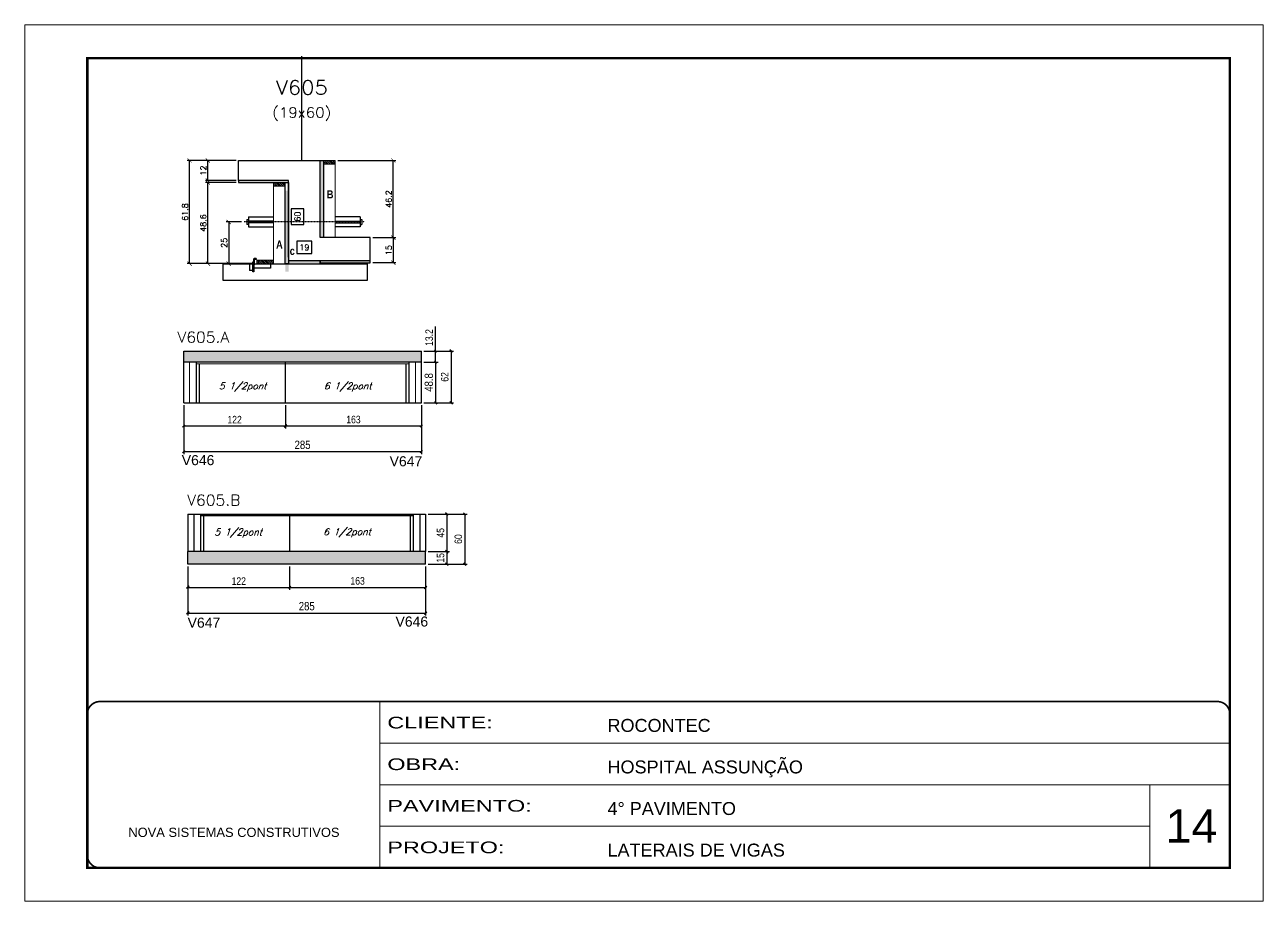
# Model space of a CAD drawing. Extents: x -20960 to -5926, y -2106 to 21915.
# Drawn here: x -10608 to -9123, y 17420 to 18470 of the extents above; entities that cross this region are included whole.
import ezdxf
from ezdxf.enums import TextEntityAlignment as Align

# ---------------------------------------------------------------- set-up
doc = ezdxf.new("R2010")
doc.units = 0
for name, pattern in [('CONTINUO', [0]), ('DASHED', [0.75, 0.5, -0.25]), ('HIDDEN', [0.375, 0.25, -0.125])]:
    doc.linetypes.add(name, pattern=pattern)
for name, color, linetype in [('5', 5, 'Continuous'), ('barrote', 251, 'Continuous'), ('COTA', 241, 'Continuous'), ('Cota Seção (2x)', 4, 'Continuous'), ('detalhes', 4, 'Continuous'), ('Painéis', 200, 'Continuous'), ('presilha', 1, 'Continuous'), ('SARR_2.2x7', 40, 'Continuous'), ('SARR_3.5x7', 81, 'Continuous'), ('TENSOR', 3, 'Continuous'), ('texto', 7, 'Continuous'), ('Texto de Titulo', 7, 'Continuous'), ('Texto Qtd Sarr', 242, 'Continuous')]:
    doc.layers.add(name, color=color, linetype=linetype)
for name, color, linetype, lineweight in [('CARIMBO', 255, 'Continuous', 9), ('CONCRETO', 251, 'Continuous', 25), ('Folhas', 255, 'Continuous', 9), ('Hachura', 251, 'Continuous', 9), ('Madeira', 126, 'Continuous', 18), ('Sarr 2.2x7', 40, 'Continuous', 9), ('SARRAFO DE PRESSAO', 251, 'DASHED', 9), ('Texto Seção', 7, 'Continuous', 15)]:
    doc.layers.add(name, color=color, linetype=linetype, lineweight=lineweight)
doc.styles.add('ARIAL', font='arial.ttf')
doc.styles.add('COTA TECNICA', font='techl___.ttf', dxfattribs={"height": 10})
doc.styles.add('COTA TECNICA-50', font='techl___.ttf', dxfattribs={"height": 9})
doc.styles.add('REGUA-120', font='ROMANS.shx', dxfattribs={"height": 15})
doc.styles.add('Romans', font='romans.shx')
doc.styles.get("Standard").update_dxf_attribs({"font": 'arial.ttf'})
doc.styles.add('TECNICA', font='techb___.ttf', dxfattribs={"height": 10})
doc.styles.add('Tecnologia', font='')
doc.styles.get('Tecnologia').set_extended_font_data('Forgotten Futurist')
doc.dimstyles.new('COTA PAINEL-50', dxfattribs={"dimtxt": 9, "dimasz": 3, "dimexe": 3, "dimexo": 3, "dimgap": 3, "dimtad": 1, "dimdec": 1, "dimzin": 12, "dimdsep": 46, "dimtxsty": 'COTA TECNICA-50', "dimblk1": 'OBLIQUE', "dimblk2": 'OBLIQUE', "dimsah": 1, "dimcen": 0.9, "dimclrd": 4, "dimclre": 4, "dimclrt": 240, "dimadec": 1, "dimazin": 3, "dimtfac": 1, "dimtdec": 1, "dimtmove": 0, "dimatfit": 3, "dimfxl": 1, "dimtolj": 1, "dimtzin": 12, "dimarcsym": 0})
doc.dimstyles.new('Cota Seção (2x)', dxfattribs={"dimtxt": 7, "dimasz": 5, "dimexe": 3, "dimexo": 3, "dimgap": 2, "dimtad": 3, "dimdec": 1, "dimlfac": 0.5, "dimzin": 12, "dimdsep": 46, "dimtxsty": 'Romans', "dimblk": 'ARCHTICK', "dimcen": 0, "dimclrd": 4, "dimclre": 4, "dimclrt": 1, "dimadec": 1, "dimazin": 3, "dimtfac": 1, "dimtdec": 1, "dimtmove": 0, "dimatfit": 3, "dimldrblk": 'OBLIQUE', "dimfxl": 1, "dimtolj": 1, "dimtzin": 12, "dimarcsym": 0})
doc.dimstyles.new('Cota Seção interna', dxfattribs={"dimtxt": 7, "dimasz": 6, "dimexe": 0.18, "dimexo": 2, "dimgap": -4, "dimtad": 3, "dimdec": 1, "dimlfac": 0.5, "dimzin": 12, "dimdsep": 46, "dimtxsty": 'Romans', "dimblk": 'ARCHTICK', "dimcen": 0.09, "dimse1": 1, "dimse2": 1, "dimsd1": 1, "dimsd2": 1, "dimclrd": 180, "dimclre": 5, "dimclrt": 1, "dimadec": 0, "dimazin": 3, "dimtfac": 1, "dimtdec": 1, "dimtofl": 0, "dimtmove": 0, "dimatfit": 3, "dimldrblk": 'ARCHTICK', "dimfxl": 1, "dimtolj": 1, "dimtzin": 0, "dimarcsym": 0})
doc.dimstyles.new('PAINEL', dxfattribs={"dimtxt": 10, "dimasz": 3, "dimexe": 3, "dimexo": 3, "dimgap": 3, "dimtad": 1, "dimdec": 1, "dimzin": 12, "dimdsep": 46, "dimtxsty": 'COTA TECNICA', "dimblk1": 'OBLIQUE', "dimblk2": 'OBLIQUE', "dimsah": 1, "dimcen": 0.9, "dimclrd": 4, "dimclre": 4, "dimclrt": 240, "dimadec": 1, "dimazin": 3, "dimtfac": 1, "dimtdec": 1, "dimtmove": 0, "dimatfit": 3, "dimfxl": 1, "dimtolj": 1, "dimtzin": 12, "dimarcsym": 0})
pattern_1 = [(50, (27, -1148.575), (5.4655401, -0.4781726), [0.5715, -6.2865]), (355, (27, -1148.575), (-1.0573026, 5.7317054), [0.4572, -5.0292175]), (100.451445, (27.4555, -1148.615), (4.4082374, 5.2535326), [0.4857003, -5.3427073]), (46.1842, (27, -1147.051), (8.1323712, -1.2612698), [0.85725, -9.42975]), (96.635558, (27.678, -1147.156), (7.122124, 7.4227837), [0.7285507, -8.0140682]), (351.18415, (27, -1147.051), (7.122124, 7.4227837), [0.685799, -7.543792]), (21, (27.762, -1147.432), (4.5484317, -3.0679559), [0.5715, -6.2865]), (326, (27.762, -1147.432), (1.8540609, 5.525639), [0.4572, -5.0292]), (71.451445, (28.141, -1147.688), (6.4024926, 2.4576831), [0.4857003, -5.3426981]), (37.5, (27, -1148.5751), (0.0926581, 2.53665117), [0, -4.96824, 0, -5.1054, 0, -5.04825]), (7.5, (27, -1148.575), (2.00458988, 3.00541724), [0, -2.91084, 0, -4.85394, 0, -1.92405]), (327.5, (25.3007, -1148.5751), (4.06771786, -0.17186232), [0, -1.905, 0, -5.9436, 0, -7.8867]), (317.5, (24.5387, -1148.575), (4.44387544, 0.76279473), [0, -2.4765, 0, -3.94716, 0, -5.6007])]

# ---------------------------------------------------------------- blocks, each defined once
blk = doc.blocks.new('9999999999')
at = {"color": 30, "linetype": 'CONTINUO'}
for p, q in [((98564.6, 34230.2), (98564.6, 34429.4)), ((98564.6, 34379.6), (99584, 34379.6)), ((98564.6, 34329.8), (99488, 34329.8)), ((99584, 34329.8), (99488, 34329.8)), ((99488, 34329.8), (99488, 34230.2)), ((98564.6, 34280), (99488, 34280))]:
    blk.add_line(p, q, dxfattribs=at)
at = {"color": 30, "linetype": 'CONTINUO', "const_width": 2}
blk.add_lwpolyline([(99584, 34230.2), (99584, 34414.4, 0.414214), (99569, 34429.4), (98229, 34429.4, 0.414214), (98214, 34414.4), (98214, 34245.2, 0.414214), (98229, 34230.2), (99584, 34230.2)], format="xyb", dxfattribs=at)
at = {"layer": 'Folhas'}
blk.add_lwpolyline([(98139, 34190.2), (99624, 34190.2), (99624, 35240.2), (98139, 35240.2)], close=True, dxfattribs=at)
at = {"layer": 'Folhas', "color": 30, "const_width": 3}
blk.add_lwpolyline([(98214, 34230.2), (99584, 34230.2), (99584, 35200.2), (98214, 35200.2)], close=True, dxfattribs=at)
at = {"color": 7, "linetype": 'Continuous', "ltscale": 5, "style": 'ARIAL'}
for s, height, p in [('ROCONTEC', 15.48, (98837.7, 34393.1)), ('HOSPITAL ASSUNÇÃO', 15.483, (98837.7, 34343.3)), ('4° PAVIMENTO', 15.483, (98837.7, 34293.5)), ('NOVA SISTEMAS CONSTRUTIVOS', 11.059, (98263.2, 34267.2)), ('LATERAIS DE VIGAS', 15.483, (98837.7, 34243.7))]:
    blk.add_text(s, height=height, dxfattribs=at).set_placement(p)
at = {"layer": 'Folhas', "color": 7, "style": 'Tecnologia', "width": 1.5}
for s, p in [('CLIENTE:', (98573.7, 34397.2)), ('OBRA:', (98573.7, 34347.3)), ('PAVIMENTO:', (98573.7, 34297.5)), ('PROJETO:', (98573.7, 34247.7))]:
    blk.add_text(s, height=14, dxfattribs=at).set_placement(p)
blk = doc.blocks.new('_Oblique')
at = {"color": 0, "linetype": 'ByBlock', "lineweight": -2}
blk.add_line((-0.5, -0.5), (0.5, 0.5), dxfattribs=at)
blk = doc.blocks.new('*D287')
at = {"layer": 'COTA', "color": 4, "lineweight": -2, "ltscale": 25, "transparency": 16777216}
for p, q in [((-10417.9, 18013.8), (-10417.9, 17955.3)), ((-10132.9, 18013.8), (-10132.9, 17955.3)), ((-10417.9, 17958.3), (-10132.9, 17958.3))]:
    blk.add_line(p, q, dxfattribs=at)
at = {"layer": 'Defpoints', "color": 0, "ltscale": 25, "transparency": 16777216}
for p in [(-10417.9, 18016.8), (-10132.9, 18016.8), (-10132.9, 17958.3)]:
    blk.add_point(p, dxfattribs=at)
at = {"layer": 'COTA', "color": 4, "lineweight": -2, "ltscale": 25, "transparency": 16777216, "xscale": 3, "yscale": 3, "zscale": 3, "rotation": 180}
blk.add_blockref('_Oblique', (-10417.9, 17958.3), dxfattribs=at)
at = {"layer": 'COTA', "color": 4, "lineweight": -2, "ltscale": 25, "transparency": 16777216, "xscale": 3, "yscale": 3, "zscale": 3}
blk.add_blockref('_Oblique', (-10132.9, 17958.3), dxfattribs=at)
at = {"layer": 'COTA', "color": 240, "ltscale": 25, "transparency": 16777216, "insert": (-10275.4, 17966.4), "char_height": 10, "attachment_point": 5, "style": 'COTA TECNICA'}
blk.add_mtext('\\A1;285', dxfattribs=at)
blk = doc.blocks.new('*D325')
at = {"layer": 'COTA', "color": 4, "lineweight": -2, "ltscale": 25, "transparency": 16777216}
for p, q in [((-10129.9, 18065.6), (-10112.9, 18065.6)), ((-10115.9, 18065.6), (-10115.9, 18016.8)), ((-10129.9, 18016.8), (-10112.9, 18016.8))]:
    blk.add_line(p, q, dxfattribs=at)
at = {"layer": 'Defpoints', "color": 0, "ltscale": 25, "transparency": 16777216}
for p in [(-10132.9, 18065.6), (-10132.9, 18016.8), (-10115.9, 18016.8)]:
    blk.add_point(p, dxfattribs=at)
at = {"layer": 'COTA', "color": 4, "lineweight": -2, "ltscale": 25, "transparency": 16777216, "xscale": 3, "yscale": 3, "zscale": 3}
for p, rotation in [((-10115.9, 18065.6), 90), ((-10115.9, 18016.8), 270)]:
    blk.add_blockref('_Oblique', p, dxfattribs=dict(at, rotation=rotation))
at = {"layer": 'COTA', "color": 240, "ltscale": 25, "transparency": 16777216, "insert": (-10124, 18041.2), "char_height": 10, "attachment_point": 5, "rotation": 90, "style": 'COTA TECNICA'}
blk.add_mtext('\\A1;48.8', dxfattribs=at)
blk = doc.blocks.new('_ArchTick')
at = {"color": 0, "linetype": 'ByBlock', "const_width": 0.15}
blk.add_lwpolyline([(-0.5, -0.5), (0.5, 0.5)], dxfattribs=at)
blk = doc.blocks.new('*D288')
at = {"layer": 'COTA', "color": 4, "lineweight": -2, "transparency": 16777216}
for p, q in [((-10355.2, 18280.7), (-10391.9, 18280.7)), ((-10388.9, 18183.5), (-10388.9, 18280.7)), ((-10337.6, 18183.5), (-10391.9, 18183.5))]:
    blk.add_line(p, q, dxfattribs=at)
at = {"layer": 'Defpoints', "color": 0, "transparency": 16777216}
for p in [(-10388.9, 18280.7), (-10352.2, 18280.7), (-10334.6, 18183.5)]:
    blk.add_point(p, dxfattribs=at)
at = {"layer": 'COTA', "color": 4, "lineweight": -2, "transparency": 16777216, "xscale": 5, "yscale": 5, "zscale": 5}
for p, rotation in [((-10388.9, 18280.7), 90), ((-10388.9, 18183.5), 270)]:
    blk.add_blockref('_ArchTick', p, dxfattribs=dict(at, rotation=rotation))
at = {"layer": 'COTA', "color": 1, "transparency": 16777216, "insert": (-10394.4, 18232.1), "char_height": 7, "attachment_point": 5, "rotation": 90, "style": 'Romans'}
blk.add_mtext('\\A1;48.6', dxfattribs=at)
blk = doc.blocks.new('*D289')
at = {"layer": 'COTA', "color": 4, "lineweight": -2, "transparency": 16777216}
for p, q in [((-10355.2, 18307.1), (-10391.9, 18307.1)), ((-10388.9, 18283.1), (-10388.9, 18307.1)), ((-10355.2, 18283.1), (-10391.9, 18283.1))]:
    blk.add_line(p, q, dxfattribs=at)
at = {"layer": 'Defpoints', "color": 0, "transparency": 16777216}
for p in [(-10388.9, 18307.1), (-10352.2, 18307.1), (-10352.2, 18283.1)]:
    blk.add_point(p, dxfattribs=at)
at = {"layer": 'COTA', "color": 4, "lineweight": -2, "transparency": 16777216, "xscale": 5, "yscale": 5, "zscale": 5}
for p, rotation in [((-10388.9, 18307.1), 90), ((-10388.9, 18283.1), 270)]:
    blk.add_blockref('_ArchTick', p, dxfattribs=dict(at, rotation=rotation))
at = {"layer": 'COTA', "color": 1, "transparency": 16777216, "insert": (-10394.4, 18295.1), "char_height": 7, "attachment_point": 5, "rotation": 90, "style": 'Romans'}
blk.add_mtext('\\A1;12', dxfattribs=at)
blk = doc.blocks.new('*D290')
at = {"layer": 'Cota Seção (2x)', "color": 180, "lineweight": -2, "transparency": 16777216}
for p, q in [((-10273.9, 18249.3), (-10288.9, 18249.3)), ((-10288.9, 18249.3), (-10288.9, 18230.3)), ((-10273.9, 18230.3), (-10273.9, 18249.3)), ((-10288.9, 18230.3), (-10273.9, 18230.3))]:
    blk.add_line(p, q, dxfattribs=at)
at = {"layer": 'Defpoints', "color": 0, "transparency": 16777216}
for p in [(-10292.2, 18307.1), (-10269.9, 18307.1), (-10292.2, 18187.1)]:
    blk.add_point(p, dxfattribs=at)
at = {"layer": 'Cota Seção (2x)', "color": 1, "transparency": 16777216, "insert": (-10281.4, 18239.8), "char_height": 7, "attachment_point": 5, "rotation": 90, "style": 'Romans'}
blk.add_mtext('\\A1;60', dxfattribs=at)
blk = doc.blocks.new('PRESILHA METÁLICA 1')
at = {"layer": 'presilha'}
for p, q in [((0, 13), (6, 13)), ((0, 13), (0, 0)), ((6, 0), (0, 0)), ((6, 15.5), (7.5, 15.5)), ((6, -2.5), (6, 15.5)), ((6, 13), (6, 0)), ((7.5, 10.6), (7.5, 19.9)), ((7.5, 15.5), (7.5, -2.5)), ((37.5, 4.1), (7.5, 4.1)), ((12, 21), (8.6, 21)), ((9, 11.6), (9, 18.9)), ((12, 19.5), (9.6, 19.5)), ((37.5, 11), (9.6, 11)), ((12, 21), (12, 19.5)), ((37.5, 11), (37.5, 4.1)), ((7.5, -2.5), (6, -2.5))]:
    blk.add_line(p, q, dxfattribs=at)
for centre, radius, start, end in [((8.6, 19.9), 1.14, 90, 180), ((9.6, 18.9), 0.57, 90, 180), ((9.6, 11.6), 0.57, 180, 270)]:
    blk.add_arc(centre, radius, start, end, dxfattribs=at)
blk = doc.blocks.new('*D267')
at = {"layer": 'Cota Seção (2x)', "color": 180, "lineweight": -2, "transparency": 16777216}
for p, q in [((-10264.2, 18210.5), (-10282.2, 18210.5)), ((-10282.2, 18210.5), (-10282.2, 18195.5)), ((-10264.2, 18195.5), (-10264.2, 18210.5)), ((-10282.2, 18195.5), (-10264.2, 18195.5))]:
    blk.add_line(p, q, dxfattribs=at)
at = {"layer": 'Defpoints', "color": 0, "transparency": 16777216}
for p in [(-10292.2, 18191.5), (-10292.2, 18183.5), (-10254.2, 18183.5)]:
    blk.add_point(p, dxfattribs=at)
at = {"layer": 'Cota Seção (2x)', "color": 1, "transparency": 16777216, "insert": (-10273.2, 18203), "char_height": 7, "attachment_point": 5, "style": 'Romans'}
blk.add_mtext('\\A1;19', dxfattribs=at)
blk = doc.blocks.new('*D268')
at = {"layer": 'COTA', "color": 4, "lineweight": -2, "transparency": 16777216}
for p, q in [((-10191.2, 18214.7), (-10163.6, 18214.7)), ((-10166.6, 18214.7), (-10166.6, 18184.7)), ((-10191.2, 18184.7), (-10163.6, 18184.7))]:
    blk.add_line(p, q, dxfattribs=at)
at = {"layer": 'Defpoints', "color": 0, "transparency": 16777216}
for p in [(-10194.2, 18214.7), (-10194.2, 18184.7), (-10166.6, 18184.7)]:
    blk.add_point(p, dxfattribs=at)
at = {"layer": 'COTA', "color": 4, "lineweight": -2, "transparency": 16777216, "xscale": 5, "yscale": 5, "zscale": 5}
for p, rotation in [((-10166.6, 18214.7), 90), ((-10166.6, 18184.7), 270)]:
    blk.add_blockref('_ArchTick', p, dxfattribs=dict(at, rotation=rotation))
at = {"layer": 'COTA', "color": 1, "transparency": 16777216, "insert": (-10172.1, 18199.7), "char_height": 7, "attachment_point": 5, "rotation": 90, "style": 'Romans'}
blk.add_mtext('\\A1;15', dxfattribs=at)
blk = doc.blocks.new('*D269')
at = {"layer": 'COTA', "color": 4, "lineweight": -2, "transparency": 16777216}
for p, q in [((-10348.5, 18233.4), (-10367, 18233.4)), ((-10364, 18233.4), (-10364, 18183.5)), ((-10348.5, 18183.5), (-10367, 18183.5))]:
    blk.add_line(p, q, dxfattribs=at)
at = {"layer": 'Defpoints', "color": 0, "transparency": 16777216}
for p in [(-10345.5, 18233.4), (-10364, 18183.5), (-10345.5, 18183.5)]:
    blk.add_point(p, dxfattribs=at)
at = {"layer": 'COTA', "color": 4, "lineweight": -2, "transparency": 16777216, "xscale": 5, "yscale": 5, "zscale": 5}
for p, rotation in [((-10364, 18233.4), 90), ((-10364, 18183.5), 270)]:
    blk.add_blockref('_ArchTick', p, dxfattribs=dict(at, rotation=rotation))
at = {"layer": 'COTA', "color": 1, "transparency": 16777216, "insert": (-10369.5, 18208.4), "char_height": 7, "attachment_point": 5, "rotation": 90, "style": 'Romans'}
blk.add_mtext('\\A1;25', dxfattribs=at)
blk = doc.blocks.new('*D314')
at = {"layer": 'COTA', "color": 4, "lineweight": -2, "transparency": 16777216}
for p, q in [((-10233.2, 18307.1), (-10163.6, 18307.1)), ((-10166.6, 18214.7), (-10166.6, 18307.1)), ((-10191.2, 18214.7), (-10163.6, 18214.7))]:
    blk.add_line(p, q, dxfattribs=at)
at = {"layer": 'Defpoints', "color": 0, "transparency": 16777216}
for p in [(-10236.2, 18307.1), (-10166.6, 18307.1), (-10194.2, 18214.7)]:
    blk.add_point(p, dxfattribs=at)
at = {"layer": 'COTA', "color": 4, "lineweight": -2, "transparency": 16777216, "xscale": 5, "yscale": 5, "zscale": 5}
for p, rotation in [((-10166.6, 18307.1), 90), ((-10166.6, 18214.7), 270)]:
    blk.add_blockref('_ArchTick', p, dxfattribs=dict(at, rotation=rotation))
at = {"layer": 'COTA', "color": 1, "transparency": 16777216, "insert": (-10172.1, 18260.9), "char_height": 7, "attachment_point": 5, "rotation": 90, "style": 'Romans'}
blk.add_mtext('\\A1;46.2', dxfattribs=at)
blk = doc.blocks.new('titulo1')
at = {"layer": 'Defpoints', "color": 252, "linetype": 'HIDDEN', "ltscale": 2}
blk.add_line((0, 0), (0, 125), dxfattribs=at)
at = {"layer": 'Defpoints', "style": 'Romans', "oblique": 15}
blk.add_attdef('FOLHA', text='', height=10, dxfattribs=at).set_placement((0, 15.6), align=Align.MIDDLE_CENTER)
at = {"layer": 'Texto Qtd Sarr', "color": 3, "style": 'Romans', "oblique": 15}
for tag, height, p in [('TITULO', 17, (0, 71.4)), ('SEÇÃO', 12, (0, 41.5))]:
    blk.add_attdef(tag, text='', height=height, dxfattribs=at).set_placement(p, align=Align.MIDDLE_CENTER)
blk = doc.blocks.new('*D315')
at = {"layer": 'COTA', "color": 4, "lineweight": -2, "transparency": 16777216}
for p, q in [((-10124.9, 17838.5), (-10099.4, 17838.5)), ((-10102.4, 17838.5), (-10102.4, 17823.5)), ((-10124.9, 17823.5), (-10099.4, 17823.5))]:
    blk.add_line(p, q, dxfattribs=at)
at = {"layer": 'Defpoints', "color": 0, "transparency": 16777216}
for p in [(-10127.9, 17838.5), (-10127.9, 17823.5), (-10102.4, 17823.5)]:
    blk.add_point(p, dxfattribs=at)
at = {"layer": 'COTA', "color": 4, "lineweight": -2, "transparency": 16777216, "xscale": 3, "yscale": 3, "zscale": 3}
for p, rotation in [((-10102.4, 17838.5), 90), ((-10102.4, 17823.5), 270)]:
    blk.add_blockref('_Oblique', p, dxfattribs=dict(at, rotation=rotation))
at = {"layer": 'COTA', "color": 240, "transparency": 16777216, "insert": (-10110, 17831), "char_height": 9, "attachment_point": 5, "rotation": 90, "style": 'COTA TECNICA-50'}
blk.add_mtext('\\A1;15', dxfattribs=at)
blk = doc.blocks.new('*D316')
at = {"layer": 'COTA', "color": 4, "lineweight": -2, "transparency": 16777216}
for p, q in [((-10115.9, 18078.8), (-10115.9, 18108.3)), ((-10129.9, 18078.8), (-10112.9, 18078.8)), ((-10115.9, 18065.6), (-10115.9, 18078.8)), ((-10129.9, 18065.6), (-10112.9, 18065.6))]:
    blk.add_line(p, q, dxfattribs=at)
at = {"layer": 'Defpoints', "color": 0, "transparency": 16777216}
for p in [(-10132.9, 18078.8), (-10115.9, 18078.8), (-10132.9, 18065.6)]:
    blk.add_point(p, dxfattribs=at)
at = {"layer": 'COTA', "color": 4, "lineweight": -2, "transparency": 16777216, "xscale": 3, "yscale": 3, "zscale": 3}
for p, rotation in [((-10115.9, 18078.8), 90), ((-10115.9, 18065.6), 270)]:
    blk.add_blockref('_Oblique', p, dxfattribs=dict(at, rotation=rotation))
at = {"layer": 'COTA', "color": 240, "transparency": 16777216, "insert": (-10123.6, 18095), "char_height": 9, "attachment_point": 5, "rotation": 90, "style": 'COTA TECNICA-50'}
blk.add_mtext('\\A1;13.2', dxfattribs=at)
blk = doc.blocks.new('*D270')
at = {"layer": 'COTA', "color": 4, "lineweight": -2, "transparency": 16777216}
for p, q in [((-10129.9, 18078.8), (-10094.3, 18078.8)), ((-10097.3, 18078.8), (-10097.3, 18016.8)), ((-10129.9, 18016.8), (-10094.3, 18016.8))]:
    blk.add_line(p, q, dxfattribs=at)
at = {"layer": 'Defpoints', "color": 0, "transparency": 16777216}
for p in [(-10132.9, 18078.8), (-10132.9, 18016.8), (-10097.3, 18016.8)]:
    blk.add_point(p, dxfattribs=at)
at = {"layer": 'COTA', "color": 4, "lineweight": -2, "transparency": 16777216, "xscale": 3, "yscale": 3, "zscale": 3}
for p, rotation in [((-10097.3, 18078.8), 90), ((-10097.3, 18016.8), 270)]:
    blk.add_blockref('_Oblique', p, dxfattribs=dict(at, rotation=rotation))
at = {"layer": 'COTA', "color": 240, "transparency": 16777216, "insert": (-10104.9, 18047.8), "char_height": 9, "attachment_point": 5, "rotation": 90, "style": 'COTA TECNICA-50'}
blk.add_mtext('\\A1;62', dxfattribs=at)
blk = doc.blocks.new('*D271')
at = {"layer": 'COTA', "color": 4, "lineweight": -2, "transparency": 16777216}
for p, q in [((-10417.9, 18013.8), (-10417.9, 17986)), ((-10295.9, 18013.8), (-10295.9, 17986)), ((-10417.9, 17989), (-10295.9, 17989))]:
    blk.add_line(p, q, dxfattribs=at)
at = {"layer": 'Defpoints', "color": 0, "transparency": 16777216}
for p in [(-10417.9, 18016.8), (-10295.9, 18016.8), (-10295.9, 17989)]:
    blk.add_point(p, dxfattribs=at)
at = {"layer": 'COTA', "color": 4, "lineweight": -2, "transparency": 16777216, "xscale": 3, "yscale": 3, "zscale": 3, "rotation": 180}
blk.add_blockref('_Oblique', (-10417.9, 17989), dxfattribs=at)
at = {"layer": 'COTA', "color": 4, "lineweight": -2, "transparency": 16777216, "xscale": 3, "yscale": 3, "zscale": 3}
blk.add_blockref('_Oblique', (-10295.9, 17989), dxfattribs=at)
at = {"layer": 'COTA', "color": 240, "transparency": 16777216, "insert": (-10356.9, 17996.6), "char_height": 9, "attachment_point": 5, "style": 'COTA TECNICA-50'}
blk.add_mtext('\\A1;122', dxfattribs=at)
blk = doc.blocks.new('*D272')
at = {"layer": 'COTA', "color": 4, "lineweight": -2, "transparency": 16777216}
for p, q in [((-10295.9, 18013.8), (-10295.9, 17986)), ((-10132.9, 18013.8), (-10132.9, 17986)), ((-10295.9, 17989), (-10132.9, 17989))]:
    blk.add_line(p, q, dxfattribs=at)
at = {"layer": 'Defpoints', "color": 0, "transparency": 16777216}
for p in [(-10295.9, 18016.8), (-10132.9, 18016.8), (-10132.9, 17989)]:
    blk.add_point(p, dxfattribs=at)
at = {"layer": 'COTA', "color": 4, "lineweight": -2, "transparency": 16777216, "xscale": 3, "yscale": 3, "zscale": 3, "rotation": 180}
blk.add_blockref('_Oblique', (-10295.9, 17989), dxfattribs=at)
at = {"layer": 'COTA', "color": 4, "lineweight": -2, "transparency": 16777216, "xscale": 3, "yscale": 3, "zscale": 3}
blk.add_blockref('_Oblique', (-10132.9, 17989), dxfattribs=at)
at = {"layer": 'COTA', "color": 240, "transparency": 16777216, "insert": (-10214.4, 17996.7), "char_height": 9, "attachment_point": 5, "style": 'COTA TECNICA-50'}
blk.add_mtext('\\A1;163', dxfattribs=at)
blk = doc.blocks.new('*D317')
at = {"layer": 'COTA', "color": 4, "lineweight": -2, "transparency": 16777216}
for p, q in [((-10124.9, 17883.5), (-10099.4, 17883.5)), ((-10102.4, 17883.5), (-10102.4, 17838.5)), ((-10124.9, 17838.5), (-10099.4, 17838.5))]:
    blk.add_line(p, q, dxfattribs=at)
at = {"layer": 'Defpoints', "color": 0, "transparency": 16777216}
for p in [(-10127.9, 17883.5), (-10127.9, 17838.5), (-10102.4, 17838.5)]:
    blk.add_point(p, dxfattribs=at)
at = {"layer": 'COTA', "color": 4, "lineweight": -2, "transparency": 16777216, "xscale": 3, "yscale": 3, "zscale": 3}
for p, rotation in [((-10102.4, 17883.5), 90), ((-10102.4, 17838.5), 270)]:
    blk.add_blockref('_Oblique', p, dxfattribs=dict(at, rotation=rotation))
at = {"layer": 'COTA', "color": 240, "transparency": 16777216, "insert": (-10110, 17861), "char_height": 9, "attachment_point": 5, "rotation": 90, "style": 'COTA TECNICA-50'}
blk.add_mtext('\\A1;45', dxfattribs=at)
blk = doc.blocks.new('*D318')
at = {"layer": 'COTA', "color": 4, "lineweight": -2, "transparency": 16777216}
for p, q in [((-10124.9, 17883.5), (-10078, 17883.5)), ((-10081, 17883.5), (-10081, 17823.5)), ((-10124.9, 17823.5), (-10078, 17823.5))]:
    blk.add_line(p, q, dxfattribs=at)
at = {"layer": 'Defpoints', "color": 0, "transparency": 16777216}
for p in [(-10127.9, 17883.5), (-10127.9, 17823.5), (-10081, 17823.5)]:
    blk.add_point(p, dxfattribs=at)
at = {"layer": 'COTA', "color": 4, "lineweight": -2, "transparency": 16777216, "xscale": 3, "yscale": 3, "zscale": 3}
for p, rotation in [((-10081, 17883.5), 90), ((-10081, 17823.5), 270)]:
    blk.add_blockref('_Oblique', p, dxfattribs=dict(at, rotation=rotation))
at = {"layer": 'COTA', "color": 240, "transparency": 16777216, "insert": (-10088.6, 17853.5), "char_height": 9, "attachment_point": 5, "rotation": 90, "style": 'COTA TECNICA-50'}
blk.add_mtext('\\A1;60', dxfattribs=at)
blk = doc.blocks.new('*D273')
at = {"layer": 'COTA', "color": 4, "lineweight": -2, "ltscale": 25, "transparency": 16777216}
for p, q in [((-10412.9, 17820.5), (-10412.9, 17761.9)), ((-10127.9, 17820.5), (-10127.9, 17761.9)), ((-10412.9, 17764.9), (-10127.9, 17764.9))]:
    blk.add_line(p, q, dxfattribs=at)
at = {"layer": 'Defpoints', "color": 0, "ltscale": 25, "transparency": 16777216}
for p in [(-10412.9, 17823.5), (-10127.9, 17823.5), (-10127.9, 17764.9)]:
    blk.add_point(p, dxfattribs=at)
at = {"layer": 'COTA', "color": 4, "lineweight": -2, "ltscale": 25, "transparency": 16777216, "xscale": 3, "yscale": 3, "zscale": 3, "rotation": 180}
blk.add_blockref('_Oblique', (-10412.9, 17764.9), dxfattribs=at)
at = {"layer": 'COTA', "color": 4, "lineweight": -2, "ltscale": 25, "transparency": 16777216, "xscale": 3, "yscale": 3, "zscale": 3}
blk.add_blockref('_Oblique', (-10127.9, 17764.9), dxfattribs=at)
at = {"layer": 'COTA', "color": 240, "ltscale": 25, "transparency": 16777216, "insert": (-10270.4, 17773.1), "char_height": 10, "attachment_point": 5, "style": 'COTA TECNICA'}
blk.add_mtext('\\A1;285', dxfattribs=at)
blk = doc.blocks.new('*D274')
at = {"layer": 'COTA', "color": 4, "lineweight": -2, "transparency": 16777216}
for p, q in [((-10412.9, 17820.5), (-10412.9, 17792.7)), ((-10290.9, 17820.5), (-10290.9, 17792.7)), ((-10412.9, 17795.7), (-10290.9, 17795.7))]:
    blk.add_line(p, q, dxfattribs=at)
at = {"layer": 'Defpoints', "color": 0, "transparency": 16777216}
for p in [(-10412.9, 17823.5), (-10290.9, 17823.5), (-10290.9, 17795.7)]:
    blk.add_point(p, dxfattribs=at)
at = {"layer": 'COTA', "color": 4, "lineweight": -2, "transparency": 16777216, "xscale": 3, "yscale": 3, "zscale": 3, "rotation": 180}
blk.add_blockref('_Oblique', (-10412.9, 17795.7), dxfattribs=at)
at = {"layer": 'COTA', "color": 4, "lineweight": -2, "transparency": 16777216, "xscale": 3, "yscale": 3, "zscale": 3}
blk.add_blockref('_Oblique', (-10290.9, 17795.7), dxfattribs=at)
at = {"layer": 'COTA', "color": 240, "transparency": 16777216, "insert": (-10351.9, 17803.2), "char_height": 9, "attachment_point": 5, "style": 'COTA TECNICA-50'}
blk.add_mtext('\\A1;122', dxfattribs=at)
blk = doc.blocks.new('*D275')
at = {"layer": 'COTA', "color": 4, "lineweight": -2, "transparency": 16777216}
for p, q in [((-10290.9, 17820.5), (-10290.9, 17792.7)), ((-10127.9, 17820.5), (-10127.9, 17792.7)), ((-10290.9, 17795.7), (-10127.9, 17795.7))]:
    blk.add_line(p, q, dxfattribs=at)
at = {"layer": 'Defpoints', "color": 0, "transparency": 16777216}
for p in [(-10290.9, 17823.5), (-10127.9, 17823.5), (-10127.9, 17795.7)]:
    blk.add_point(p, dxfattribs=at)
at = {"layer": 'COTA', "color": 4, "lineweight": -2, "transparency": 16777216, "xscale": 3, "yscale": 3, "zscale": 3, "rotation": 180}
blk.add_blockref('_Oblique', (-10290.9, 17795.7), dxfattribs=at)
at = {"layer": 'COTA', "color": 4, "lineweight": -2, "transparency": 16777216, "xscale": 3, "yscale": 3, "zscale": 3}
blk.add_blockref('_Oblique', (-10127.9, 17795.7), dxfattribs=at)
at = {"layer": 'COTA', "color": 240, "transparency": 16777216, "insert": (-10209.4, 17803.4), "char_height": 9, "attachment_point": 5, "style": 'COTA TECNICA-50'}
blk.add_mtext('\\A1;163', dxfattribs=at)
blk = doc.blocks.new('*D276')
at = {"layer": 'COTA', "color": 4, "lineweight": -2, "transparency": 16777216}
for p, q in [((-10355.2, 18307.1), (-10413.8, 18307.1)), ((-10410.8, 18183.5), (-10410.8, 18307.1)), ((-10373.8, 18183.5), (-10413.8, 18183.5))]:
    blk.add_line(p, q, dxfattribs=at)
at = {"layer": 'Defpoints', "color": 0, "transparency": 16777216}
for p in [(-10410.8, 18307.1), (-10352.2, 18307.1), (-10370.8, 18183.5)]:
    blk.add_point(p, dxfattribs=at)
at = {"layer": 'COTA', "color": 4, "lineweight": -2, "transparency": 16777216, "xscale": 5, "yscale": 5, "zscale": 5}
for p, rotation in [((-10410.8, 18307.1), 90), ((-10410.8, 18183.5), 270)]:
    blk.add_blockref('_ArchTick', p, dxfattribs=dict(at, rotation=rotation))
at = {"layer": 'COTA', "color": 1, "transparency": 16777216, "insert": (-10416.3, 18245.3), "char_height": 7, "attachment_point": 5, "rotation": 90, "style": 'Romans'}
blk.add_mtext('\\A1;61.8', dxfattribs=at)

msp = doc.modelspace()

# ---------------------------------------------------------------- hatches: boundary and pattern name
at = {"layer": 'COTA', "linetype": 'ByBlock'}
h = msp.add_hatch(dxfattribs=at)
h.set_pattern_fill('AR-CONC', color=256, scale=0.03)
h.set_pattern_definition(pattern_1)
h.paths.add_polyline_path([(-10132.91, 18078.82), (-10417.91, 18078.82), (-10417.91, 18065.62), (-10132.91, 18065.62)])
h = msp.add_hatch(dxfattribs=at)
h.set_pattern_fill('AR-CONC', color=256, scale=0.03)
h.set_pattern_definition(pattern_1)
h.paths.add_polyline_path([(-10127.86, 17838.47), (-10412.86, 17838.47), (-10412.86, 17823.47), (-10127.86, 17823.47)])
at = {"layer": 'Hachura'}
h = msp.add_hatch(color=256, dxfattribs=at)
h.dxf.hatch_style = 1
h.paths.add_polyline_path([(-10254.16, 18307.05), (-10250.16, 18307.05), (-10250.16, 18214.65), (-10254.16, 18214.65)])
h = msp.add_hatch(dxfattribs=at)
h.set_pattern_fill('ANSI31', color=256, scale=0.5, angle=270, style=0)
h.set_pattern_definition([(315, (12573.4215, 9999.4086), (1.12253202, 1.12253202), [])])
h.paths.add_polyline_path([(-10236.16, 18302.65), (-10236.16, 18307.05), (-10250.16, 18307.05), (-10250.16, 18302.65)])
h = msp.add_hatch(color=256, dxfattribs=at)
h.dxf.hatch_style = 1
h.paths.add_polyline_path([(-10292.16, 18280.65), (-10292.16, 18283.05), (-10352.16, 18283.05), (-10352.16, 18280.65)])
h = msp.add_hatch(dxfattribs=at)
h.set_pattern_fill('ANSI31', color=256, scale=0.5, angle=270, style=0)
h.set_pattern_definition([(315, (12633.4215, 9973.0086), (1.12253202, 1.12253202), [])])
h.paths.add_polyline_path([(-10296.16, 18276.25), (-10296.16, 18280.65), (-10310.16, 18280.65), (-10310.16, 18276.25)])
h = msp.add_hatch(color=256, dxfattribs=at)
h.dxf.hatch_style = 1
h.paths.add_polyline_path([(-10296.16, 18271.05), (-10292.16, 18271.05), (-10292.16, 18173.85), (-10296.16, 18173.85)])
h = msp.add_hatch(dxfattribs=at)
h.set_pattern_fill('ANSI31', color=256, scale=0.5, angle=270, style=0)
h.set_pattern_definition([(315, (12633.4215, 9953.8086), (1.12253202, 1.12253202), [])])
h.paths.add_polyline_path([(-10330.16, 18183.45), (-10330.16, 18187.85), (-10310.16, 18187.85), (-10310.16, 18183.45)])
h = msp.add_hatch(color=256, dxfattribs=at)
h.dxf.hatch_style = 1
h.paths.add_polyline_path([(-10254.16, 18183.45), (-10254.16, 18187.05), (-10292.16, 18187.05), (-10292.16, 18183.45)])
h = msp.add_hatch(color=256, dxfattribs=at)
h.dxf.hatch_style = 1
h.paths.add_polyline_path([(-10194.16, 18184.65), (-10194.16, 18187.05), (-10254.16, 18187.05), (-10254.16, 18184.65)])

# ---------------------------------------------------------------- linework, layer by layer
at = {"ltscale": 3}
for p, q in [((-10342.16, 18236.42), (-10342.16, 18230.42)), ((-10342.16, 18236.42), (-10340.16, 18236.42)), ((-10340.16, 18239.42), (-10340.16, 18227.42)), ((-10340.16, 18239.42), (-10310.16, 18239.42)), ((-10206.16, 18239.42), (-10236.16, 18239.42)), ((-10206.16, 18239.42), (-10206.16, 18227.42)), ((-10206.16, 18236.42), (-10204.16, 18236.42)), ((-10204.16, 18236.42), (-10204.16, 18230.42)), ((-10340.16, 18230.42), (-10342.16, 18230.42)), ((-10310.16, 18234.42), (-10340.16, 18234.42)), ((-10310.16, 18232.42), (-10340.16, 18232.42)), ((-10340.16, 18227.42), (-10310.16, 18227.42)), ((-10236.16, 18234.42), (-10206.16, 18234.42)), ((-10236.16, 18232.42), (-10206.16, 18232.42)), ((-10206.16, 18227.42), (-10236.16, 18227.42)), ((-10206.16, 18230.42), (-10204.16, 18230.42))]:
    msp.add_line(p, q, dxfattribs=at)
at = {"layer": 'barrote'}
msp.add_lwpolyline([(-10197.79, 18163.45), (-10370.76, 18163.45), (-10370.76, 18183.45), (-10197.79, 18183.45)], close=True, dxfattribs=at)
at = {"layer": 'CONCRETO'}
for p, q in [((-10352.16, 18283.05), (-10352.16, 18307.05)), ((-10352.16, 18307.05), (-10254.16, 18307.05)), ((-10292.16, 18283.05), (-10352.16, 18283.05)), ((-10292.16, 18191.45), (-10292.16, 18283.05)), ((-10194.16, 18214.65), (-10254.16, 18214.65)), ((-10194.16, 18187.05), (-10194.16, 18214.65)), ((-10254.16, 18187.05), (-10292.16, 18187.05))]:
    msp.add_line(p, q, dxfattribs=at)
at = {"layer": 'COTA', "linetype": 'ByBlock'}
for p, q in [((-10417.91, 18065.62), (-10417.91, 18078.82)), ((-10417.91, 18078.82), (-10132.91, 18078.82)), ((-10132.91, 18065.62), (-10132.91, 18078.82)), ((-10412.86, 17823.47), (-10412.86, 17838.47)), ((-10127.86, 17823.47), (-10127.86, 17838.47)), ((-10127.86, 17823.47), (-10412.86, 17823.47))]:
    msp.add_line(p, q, dxfattribs=at)
at = {"layer": 'Madeira'}
for points in [[(-10236.16, 18302.65), (-10236.16, 18307.05), (-10250.16, 18307.05), (-10250.16, 18302.65)], [(-10236.16, 18307.05), (-10250.16, 18307.05), (-10250.16, 18214.65), (-10236.16, 18214.65)], [(-10296.16, 18276.25), (-10296.16, 18280.65), (-10310.16, 18280.65), (-10310.16, 18276.25)], [(-10296.16, 18280.65), (-10310.16, 18280.65), (-10310.16, 18183.45), (-10296.16, 18183.45)], [(-10330.16, 18183.45), (-10330.16, 18187.85), (-10310.16, 18187.85), (-10310.16, 18183.45)]]:
    msp.add_lwpolyline(points, close=True, dxfattribs=at)
at = {"layer": 'Painéis'}
for p, q in [((-10417.91, 18016.82), (-10417.91, 18065.62)), ((-10132.91, 18065.62), (-10417.91, 18065.62)), ((-10295.91, 18016.82), (-10295.91, 18065.62)), ((-10132.91, 18016.82), (-10132.91, 18065.62)), ((-10417.91, 18016.82), (-10132.91, 18016.82)), ((-10412.86, 17883.47), (-10127.86, 17883.47)), ((-10412.86, 17883.47), (-10412.86, 17838.47)), ((-10290.86, 17838.47), (-10290.86, 17883.47)), ((-10127.86, 17883.47), (-10127.86, 17838.47)), ((-10127.86, 17883.47), (-10127.86, 17838.47)), ((-10127.86, 17838.47), (-10412.86, 17838.47))]:
    msp.add_line(p, q, dxfattribs=at)
for points in [[(-10254.16, 18307.05), (-10250.16, 18307.05), (-10250.16, 18214.65), (-10254.16, 18214.65)], [(-10292.16, 18280.65), (-10292.16, 18283.05), (-10352.16, 18283.05), (-10352.16, 18280.65)], [(-10296.16, 18280.65), (-10292.16, 18280.65), (-10292.16, 18183.45), (-10296.16, 18183.45)], [(-10254.16, 18183.45), (-10254.16, 18187.05), (-10292.16, 18187.05), (-10292.16, 18183.45)], [(-10194.16, 18184.65), (-10194.16, 18187.05), (-10254.16, 18187.05), (-10254.16, 18184.65)]]:
    msp.add_lwpolyline(points, close=True, dxfattribs=at)
at = {"layer": 'Sarr 2.2x7'}
for p, q in [((-10410.91, 18016.82), (-10410.91, 18065.62)), ((-10147.91, 18063.42), (-10402.91, 18063.42)), ((-10139.91, 18016.82), (-10139.91, 18065.62))]:
    msp.add_line(p, q, dxfattribs=at)
at = {"layer": 'SARR_2.2x7', "linetype": 'Continuous', "ltscale": 50}
for p, q in [((-10405.86, 17883.47), (-10405.86, 17838.47)), ((-10142.86, 17881.27), (-10397.86, 17881.27)), ((-10134.86, 17883.47), (-10134.86, 17838.47))]:
    msp.add_line(p, q, dxfattribs=at)
at = {"layer": 'SARR_3.5x7'}
for p, q in [((-10402.91, 18065.62), (-10402.91, 18016.82)), ((-10399.41, 18063.42), (-10399.41, 18016.82)), ((-10151.41, 18063.42), (-10151.41, 18016.82)), ((-10147.91, 18065.62), (-10147.91, 18016.82)), ((-10412.86, 17883.47), (-10412.86, 17838.47)), ((-10397.86, 17883.47), (-10397.86, 17838.47)), ((-10394.36, 17881.27), (-10394.36, 17838.47)), ((-10146.36, 17881.27), (-10146.36, 17838.47)), ((-10142.86, 17883.47), (-10142.86, 17838.47))]:
    msp.add_line(p, q, dxfattribs=at)
at = {"layer": 'TENSOR', "linetype": 'HIDDEN', "ltscale": 0.5}
msp.add_line((-10201.16, 18233.42), (-10345.46, 18233.42), dxfattribs=at)

# ---------------------------------------------------------------- block references
at = {"layer": 'presilha', "xscale": 0.6666666666666666, "yscale": 0.6666666666666666, "zscale": 0.6666666666666666}
msp.add_blockref('PRESILHA METÁLICA 1', (-10339.03, 18175.49), dxfattribs=at)
at = {"layer": 'SARRAFO DE PRESSAO', "color": 6, "linetype": 'ByBlock'}
msp.add_blockref('9999999999', (-108747.48, -16770.54), dxfattribs=at)
at = {"layer": 'Texto Seção'}
ref = msp.add_blockref('titulo1', (-10276.4, 18307.05), dxfattribs=at)
ref.add_attrib('TITULO', 'V605', dxfattribs={"layer": 'Texto de Titulo', "color": 7, "height": 17, "style": 'Romans', "width": 1.1}).set_placement((-10276.4, 18394.55), align=Align.MIDDLE_CENTER)
ref.add_attrib('SEÇÃO', '(19x60)', dxfattribs={"layer": 'Texto de Titulo', "color": 7, "height": 12, "style": 'Romans', "width": 1.1}).set_placement((-10276.4, 18364.55), align=Align.MIDDLE_CENTER)

# ---------------------------------------------------------------- texts
at = {"layer": '5', "linetype": 'Continuous'}
for s, rotation, p in [('V646', 0.00004, (-10420.26, 17942.09)), ('V647', 0.00004, (-10171.01, 17940.75)), ('V646', 359.99996, (-10163.97, 17748.74)), ('V647', 359.99996, (-10413.23, 17747.4))]:
    msp.add_text(s, height=12, rotation=rotation, dxfattribs=at).set_placement(p)
at = {"layer": 'CARIMBO', "style": 'ARIAL'}
msp.add_text('14', height=40, dxfattribs=at).set_placement((-9240.64, 17489.81))
at = {"layer": 'detalhes', "style": 'TECNICA'}
for s, p in [('B', (-10246.33, 18261.68)), ('A', (-10307.16, 18201.64)), ('c', (-10290.78, 18193.95))]:
    msp.add_text(s, height=9.6, dxfattribs=at).set_placement(p)
at = {"layer": 'texto', "color": 2, "char_height": 8, "attachment_point": 5, "style": 'Romans'}
for s, insert in [('{\\Q19;\\C256;5 1/2pont}', (-10347.22, 18035.61)), ('{\\Q19;\\C256;6 1/2pont}', (-10221.23, 18035.61)), ('{\\Q19;\\C256;5 1/2pont}', (-10352.6, 17860.67)), ('{\\Q19;\\C256;6 1/2pont}', (-10222.08, 17860.97))]:
    msp.add_mtext(s, dxfattribs=dict(at, insert=insert))
at = {"layer": 'Texto Seção', "style": 'REGUA-120', "width": 1.05}
for s, p in [('V605.A', (-10425.37, 18088.95)), ('V605.B', (-10413.72, 17893.6))]:
    msp.add_text(s, height=13, dxfattribs=at).set_placement(p)

# ---------------------------------------------------------------- dimensions: what is measured, and where the dimension line sits
at = {"layer": 'COTA'}
for base, p1, p2, dimstyle, picture, middle in [((-10410.78, 18307.05), (-10370.76, 18183.45), (-10352.16, 18307.05), 'Cota Seção (2x)', '*D276', (-10416.28, 18245.25)), ((-10388.88, 18307.05), (-10352.16, 18283.05), (-10352.16, 18307.05), 'Cota Seção (2x)', '*D289', (-10394.38, 18295.05)), ((-10166.59, 18307.05), (-10194.16, 18214.65), (-10236.16, 18307.05), 'Cota Seção (2x)', '*D314', (-10172.09, 18260.85)), ((-10388.88, 18280.65), (-10334.56, 18183.45), (-10352.16, 18280.65), 'Cota Seção (2x)', '*D288', (-10394.38, 18232.05)), ((-10364.02, 18183.45), (-10345.46, 18233.42), (-10345.46, 18183.45), 'Cota Seção (2x)', '*D269', (-10369.52, 18208.44)), ((-10166.59, 18184.65), (-10194.16, 18214.65), (-10194.16, 18184.65), 'Cota Seção (2x)', '*D268', (-10172.09, 18199.65)), ((-10115.88, 18078.82), (-10132.91, 18065.62), (-10132.91, 18078.82), 'COTA PAINEL-50', '*D316', (-10123.58, 18095.05)), ((-10097.32, 18016.82), (-10132.91, 18078.82), (-10132.91, 18016.82), 'COTA PAINEL-50', '*D270', (-10104.92, 18047.82)), ((-10102.45, 17838.47), (-10127.86, 17883.47), (-10127.86, 17838.47), 'COTA PAINEL-50', '*D317', (-10110.05, 17860.97)), ((-10081.01, 17823.47), (-10127.86, 17883.47), (-10127.86, 17823.47), 'COTA PAINEL-50', '*D318', (-10088.6, 17853.47)), ((-10102.45, 17823.47), (-10127.86, 17838.47), (-10127.86, 17823.47), 'COTA PAINEL-50', '*D315', (-10110.05, 17830.97))]:
    dim = msp.add_linear_dim(base=base, p1=p1, p2=p2, angle=90, dimstyle=dimstyle, dxfattribs=at)
    dim.commit()
    dim.dimension.update_dxf_attribs({"geometry": picture, "text_midpoint": middle})
at = {"layer": 'COTA', "ltscale": 25}
dim = msp.add_linear_dim(base=(-10115.88, 18016.82), p1=(-10132.91, 18065.62), p2=(-10132.91, 18016.82), angle=90, dimstyle='PAINEL', dxfattribs=at)
dim.commit()
dim.dimension.update_dxf_attribs({"geometry": '*D325', "text_midpoint": (-10123.97, 18041.22)})
for base, p1, p2, picture, middle in [((-10132.91, 17958.27), (-10417.91, 18016.82), (-10132.91, 18016.82), '*D287', (-10275.41, 17966.4)), ((-10127.86, 17764.93), (-10412.86, 17823.47), (-10127.86, 17823.47), '*D273', (-10270.36, 17773.06))]:
    dim = msp.add_linear_dim(base=base, p1=p1, p2=p2, dimstyle='PAINEL', dxfattribs=at)
    dim.commit()
    dim.dimension.update_dxf_attribs({"geometry": picture, "text_midpoint": middle})
at = {"layer": 'COTA'}
for base, p1, p2, picture, middle in [((-10295.91, 17989.03), (-10417.91, 18016.82), (-10295.91, 18016.82), '*D271', (-10356.91, 17996.58)), ((-10132.91, 17989.03), (-10295.91, 18016.82), (-10132.91, 18016.82), '*D272', (-10214.41, 17996.73)), ((-10290.86, 17795.69), (-10412.86, 17823.47), (-10290.86, 17823.47), '*D274', (-10351.86, 17803.24)), ((-10127.86, 17795.69), (-10290.86, 17823.47), (-10127.86, 17823.47), '*D275', (-10209.36, 17803.38))]:
    dim = msp.add_linear_dim(base=base, p1=p1, p2=p2, dimstyle='COTA PAINEL-50', dxfattribs=at)
    dim.commit()
    dim.dimension.update_dxf_attribs({"geometry": picture, "text_midpoint": middle})
at = {"layer": 'Cota Seção (2x)'}
for base, p1, p2, angle, picture, middle in [((-10269.86, 18307.05), (-10292.16, 18187.05), (-10292.16, 18307.05), 90, '*D290', (-10269.86, 18239.78)), ((-10292.16, 18191.45), (-10254.16, 18183.45), (-10292.16, 18183.45), 180, '*D267', (-10273.16, 18191.45))]:
    dim = msp.add_linear_dim(base=base, p1=p1, p2=p2, angle=angle, dimstyle='Cota Seção interna', dxfattribs=at)
    dim.commit()
    dim.dimension.update_dxf_attribs({"geometry": picture, "text_midpoint": middle, "dimtype": 160})

doc.saveas('drawing.dxf')
